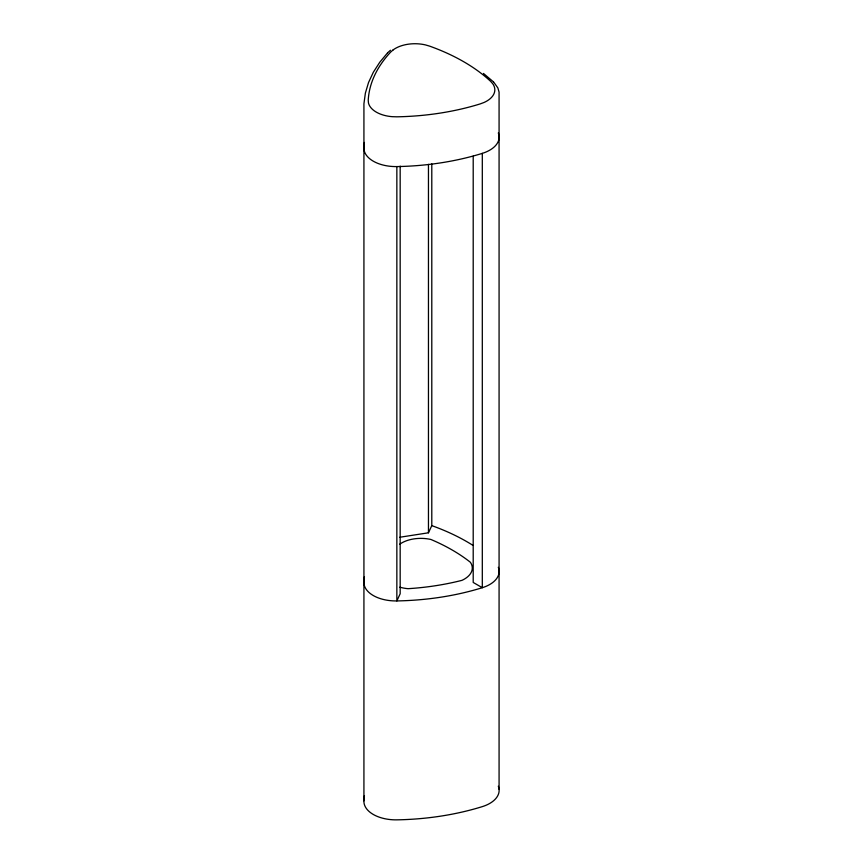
<?xml version="1.0" encoding="UTF-8"?>
<svg xmlns="http://www.w3.org/2000/svg" width="863" height="863" viewBox="0 0 863 863"><rect width="100%" height="100%" fill="white"/><g stroke="black" fill="none" stroke-linecap="round" stroke-linejoin="round"><path stroke-width="1.29" d="M399.839 537.239L428.458 532.805L431.791 525.632L431.791 163.905M387.455 52.988L379.774 62.233L373.345 72.212L368.533 82.524L365.383 93.085L363.927 103.797L363.927 800.842A31.963 18.457 0 0 0 396.851 819.85A192.837 111.327 0 0 0 482.309 806.625A31.963 18.457 0 0 0 498.307 786.215M387.724 52.708L390.475 50.259M483.453 73.431L493.474 81.888M493.744 82.158L497.875 87.94L499.073 92.136L499.073 789.192M498.307 132.945A31.963 18.457 0 0 1 482.309 153.366L482.309 587.703A192.837 111.327 0 0 1 396.851 600.928A31.963 18.457 0 0 1 363.927 581.921A192.837 111.327 0 0 1 364.413 576.775M473.204 156.181L473.204 582.449L482.309 587.703A31.963 18.457 0 0 0 498.307 567.293M428.458 164.358L428.458 532.805M400.173 166.128L400.173 593.755L396.851 600.928L396.851 166.581A31.963 18.457 0 0 1 363.927 147.584A192.837 111.327 0 0 1 364.413 142.438M431.791 525.632A192.837 111.327 0 0 1 472.87 545.319M482.309 153.366A192.837 111.327 0 0 1 396.851 166.581M363.927 800.842A192.837 111.327 0 0 1 364.413 795.697M399.839 587.174A27.217 15.707 0 0 0 408.08 588.685A182.46 105.34 0 0 0 461.975 580.346A27.217 15.707 0 0 0 470.367 562.255A182.46 105.34 0 0 0 430.917 539.472A27.217 15.707 0 0 0 399.58 544.326M393.075 49.946L390.583 52.168A188.339 108.738 0 0 0 368.231 100.324L368.469 102.967A27.659 15.966 0 0 0 392.212 116.678L396.797 116.818A188.339 108.738 0 0 0 480.206 103.905L484.057 102.47A27.659 15.966 0 0 0 492.741 83.743L490.659 81.381A188.468 108.814 0 0 0 429.601 46.127L425.513 44.93A27.659 15.966 0 0 0 393.075 49.946"/></g></svg>
